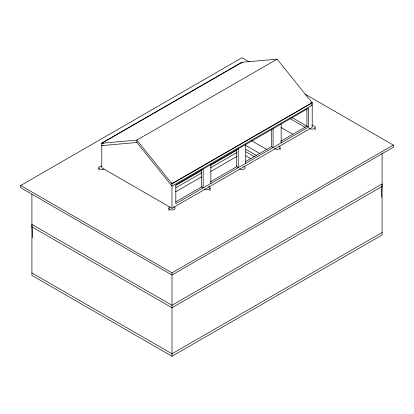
<?xml version="1.0" encoding="UTF-8"?>
<svg xmlns="http://www.w3.org/2000/svg" width="414" height="414" viewBox="0 0 414 414"><rect width="100%" height="100%" fill="white"/><g stroke="black" fill="none" stroke-linecap="round" stroke-linejoin="round"><path stroke-width="0.62" d="M242.019 63.42L242.019 62.188L101.787 143.146L101.787 167.794L171.981 208.32L171.981 182.439M381.211 197.38L382.096 183.971L171.981 305.278L31.904 224.409L32.789 237.817M305.097 94.149L393.3 145.076L393.3 147.26L171.981 275.036L20.7 187.697L20.7 185.508L242.019 57.732L249.275 61.924M277.116 59.145L136.884 140.103L101.787 143.239L242.019 62.281L277.116 59.145L312.213 102.801L171.981 183.764L136.884 140.103L136.884 142.478L171.981 186.134L312.213 105.177L311.142 104.82M171.981 183.671L312.213 102.708L312.213 127.362L171.981 208.32M175.945 185.291L201.701 170.418M210.659 165.243L236.979 150.049M175.945 187.754L201.701 172.881M210.659 167.711L236.979 152.512M175.474 191.894L201.753 176.721M210.7 171.551L236.984 156.378M175.893 201.804L202.089 186.683M210.39 181.891L237.201 166.412M245.564 161.584L271.76 146.458M280.676 141.309L306.929 126.156L308.528 127.077L308.528 108.235L175.826 184.851L175.826 203.698L308.528 127.077M20.7 185.508L171.981 272.852L393.3 145.076M382.096 186.435L171.981 307.742L31.904 226.872M382.096 232.497L171.981 353.804L31.904 272.929M31.904 194.238L31.904 275.398L171.981 356.268L382.096 234.961L382.096 153.164M102.858 145.257L101.787 145.609L136.884 142.478M310.288 102.708L312.213 102.708M101.787 143.146L103.712 143.146M291.704 117.369L306.774 126.073M290.028 118.59L305.102 127.289M281.127 127.528L292.858 134.302M251.277 140.522L266.901 149.537M245.704 145.386L259.645 153.439M245.937 149.402L256.566 155.54M245.937 151.866L254.331 156.715M245.932 155.731L250.956 158.634M315.126 127.517L315.126 130.089M306.929 109.192L306.929 126.156M281.163 124.034L281.163 142.877M280.107 147.736L280.107 149.666M273.08 128.697L273.08 147.544L271.481 146.623L271.481 129.66M245.714 144.496L245.714 163.344M238.241 148.812L238.241 167.66L236.642 166.733L236.642 149.143M210.876 164.612L210.876 183.459M210.074 188.168L210.074 190.745M203.191 169.052L203.191 187.894L201.587 186.973L201.587 169.383M171.981 272.852L171.981 356.268M168.907 208.076L168.907 210.648M98.874 167.639L98.874 170.216M104.126 169.057A3.084 1.78 0 0 1 99.148 168.55A3.084 1.78 0 0 1 101.673 166.024M311.789 125.587A3.084 1.78 0 0 1 315.033 126.901A3.084 1.78 0 0 1 313.362 128.977A3.084 1.78 0 0 1 309.532 128.381M278.808 146.121A3.084 1.78 0 0 1 279.217 148.838A3.084 1.78 0 0 1 274.513 148.6M243.789 166.34A3.084 1.78 0 0 1 244.198 169.057A3.084 1.78 0 0 1 239.494 168.819M208.77 186.554A3.084 1.78 0 0 1 209.179 189.276A3.084 1.78 0 0 1 204.475 189.038M173.751 206.772A3.084 1.78 0 0 1 174.403 209.334A3.084 1.78 0 0 1 169.931 209.562A3.084 1.78 0 0 1 169.802 206.974"/></g></svg>
